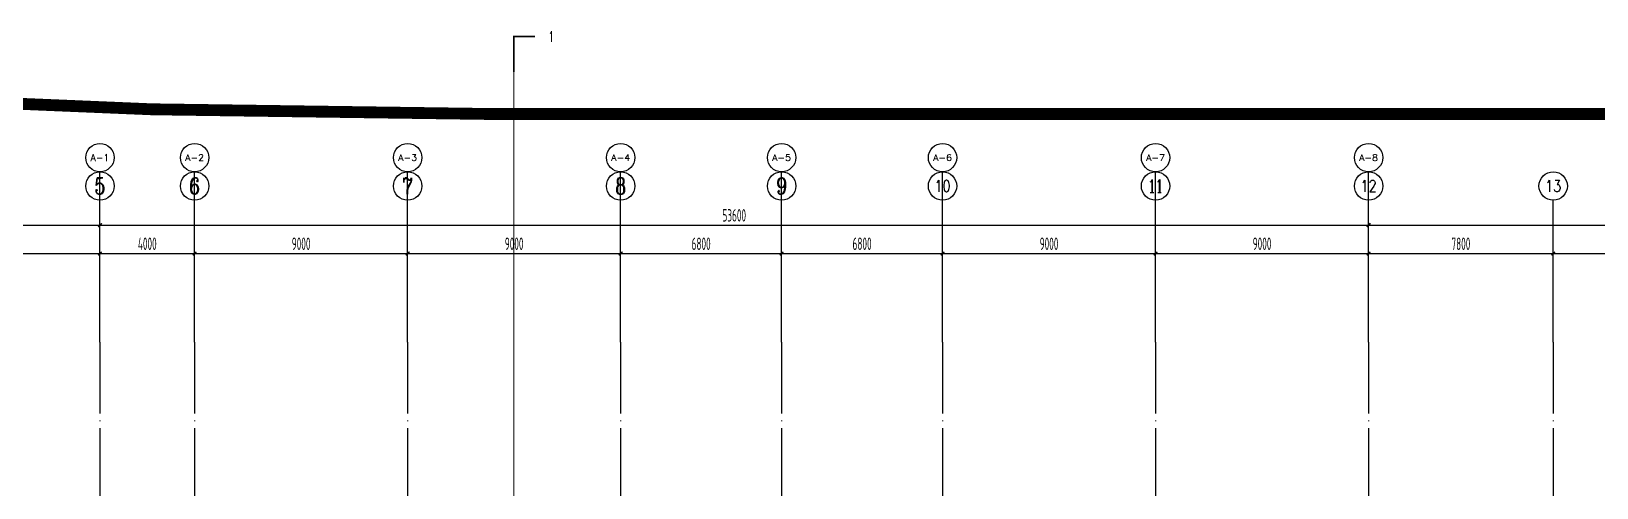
# Model space of a CAD drawing. Extents: x -473190 to 2138458, y -81875 to 2633646.
# Drawn here: x 474837 to 540975, y 165684 to 184957 of the extents above; entities that cross this region are included whole.
import ezdxf
from ezdxf.enums import TextEntityAlignment as Align

# ---------------------------------------------------------------- set-up
doc = ezdxf.new("R2010")
doc.units = 0
doc.header["$LTSCALE"] = 1000
for name, pattern in [('ACAD_ISO05W100', [34, 24, -3, 0.5, -3, 0.5, -3]), ('DASH', [0.35, 0.25, -0.1]), ('DOTE', [2.42, 2, -0.2, 0.02, -0.2])]:
    doc.linetypes.add(name, pattern=pattern)
for name, color, linetype in [('A-REDLINE', 1, 'ACAD_ISO05W100'), ('AXIS', 3, 'Continuous'), ('AXIS_TEXT', 7, 'Continuous'), ('DIM_SYMB', 3, 'Continuous'), ('DOTE', 1, 'DOTE'), ('PUB_TEXT', 7, 'Continuous'), ('RF-QT', 30, 'Continuous')]:
    doc.layers.add(name, color=color, linetype=linetype)
doc.styles.add('_TCH_AXIS', font='COMPLEX', dxfattribs={"bigfont": 'GBCBIG'})
doc.styles.add('_TCH_DIM_T3', font='tssdeng.shx', dxfattribs={"width": 0.564706, "bigfont": '@@@tssdchn.shx'})
doc.styles.add('_TCH_LABEL', font='COMPLEX', dxfattribs={"bigfont": 'GBCBIG'})
doc.styles.add('COMPLEX', font='COMPLEX.shx', dxfattribs={"width": 0.65})
doc.dimstyles.new('_TCH_ARCH&&150', dxfattribs={"dimtxt": 525, "dimasz": 150, "dimexe": 375, "dimexo": 450, "dimgap": 150, "dimtad": 1, "dimdec": 0, "dimzin": 0, "dimdsep": 46, "dimtxsty": '_TCH_DIM_T3', "dimblk": 'ARCHTICK', "dimcen": 0.09, "dimclrt": 7, "dimazin": 2, "dimtfac": 1, "dimtdec": 0, "dimtix": 1, "dimtmove": 2, "dimatfit": 3, "dimfxl": 0, "dimtolj": 1, "dimtzin": 0, "dimarcsym": 0})

# ---------------------------------------------------------------- blocks, each defined once
blk = doc.blocks.new('_AXISO')
blk.add_circle((0, 0), 0.5)
at = {"layer": 'AXIS_TEXT', "style": 'COMPLEX', "width": 1.041667}
blk.add_attdef('A', text='', height=0.56, dxfattribs=at).set_placement((-0.25, -0.28), (0.25, -0.28), align=Align.FIT)
blk = doc.blocks.new('_ArchTick')
at = {"color": 0, "linetype": 'ByBlock', "const_width": 0.4}
blk.add_lwpolyline([(-0.5, -0.5), (0.5, 0.5)], dxfattribs=at)
blk = doc.blocks.new('*D5347')
at = {"layer": 'AXIS', "color": 0, "lineweight": -2, "transparency": 16777216}
for p, q in [((-251940, 16824), (-251940, 21699)), ((-251940, 21324), (-198340, 21324)), ((-198340, 16824), (-198340, 21699))]:
    blk.add_line(p, q, dxfattribs=at)
at = {"layer": 'Defpoints', "color": 0, "transparency": 16777216}
for p in [(-198340, 21324), (-251940, 16374), (-198340, 16374)]:
    blk.add_point(p, dxfattribs=at)
at = {"layer": 'AXIS', "color": 0, "lineweight": -2, "transparency": 16777216, "xscale": 150, "yscale": 150, "zscale": 150, "rotation": 180}
blk.add_blockref('_ArchTick', (-251940, 21324), dxfattribs=at)
at = {"layer": 'AXIS', "color": 0, "lineweight": -2, "transparency": 16777216, "xscale": 150, "yscale": 150, "zscale": 150}
blk.add_blockref('_ArchTick', (-198340, 21324), dxfattribs=at)
at = {"layer": 'AXIS', "color": 7, "transparency": 16777216, "insert": (-225140, 21736), "char_height": 525, "attachment_point": 5, "style": '_TCH_DIM_T3'}
blk.add_mtext('\\A1;53600', dxfattribs=at)
blk = doc.blocks.new('*D5351')
at = {"layer": 'AXIS', "color": 0, "lineweight": -2, "transparency": 16777216}
for p, q in [((-260440, 16824), (-260440, 20499)), ((-260440, 20124), (-251940, 20124)), ((-251940, 16824), (-251940, 20499))]:
    blk.add_line(p, q, dxfattribs=at)
at = {"layer": 'Defpoints', "color": 0, "transparency": 16777216}
for p in [(-251940, 20124), (-260440, 16374), (-251940, 16374)]:
    blk.add_point(p, dxfattribs=at)
at = {"layer": 'AXIS', "color": 0, "lineweight": -2, "transparency": 16777216, "xscale": 150, "yscale": 150, "zscale": 150, "rotation": 180}
blk.add_blockref('_ArchTick', (-260440, 20124), dxfattribs=at)
at = {"layer": 'AXIS', "color": 0, "lineweight": -2, "transparency": 16777216, "xscale": 150, "yscale": 150, "zscale": 150}
blk.add_blockref('_ArchTick', (-251940, 20124), dxfattribs=at)
at = {"layer": 'AXIS', "color": 7, "transparency": 16777216, "insert": (-256190, 20536), "char_height": 525, "attachment_point": 5, "style": '_TCH_DIM_T3'}
blk.add_mtext('\\A1;8500', dxfattribs=at)
blk = doc.blocks.new('*D5352')
at = {"layer": 'AXIS', "color": 0, "lineweight": -2, "transparency": 16777216}
for p, q in [((-251940, 16824), (-251940, 20499)), ((-251940, 20124), (-247940, 20124)), ((-247940, 16824), (-247940, 20499))]:
    blk.add_line(p, q, dxfattribs=at)
at = {"layer": 'Defpoints', "color": 0, "transparency": 16777216}
for p in [(-247940, 20124), (-251940, 16374), (-247940, 16374)]:
    blk.add_point(p, dxfattribs=at)
at = {"layer": 'AXIS', "color": 0, "lineweight": -2, "transparency": 16777216, "xscale": 150, "yscale": 150, "zscale": 150, "rotation": 180}
blk.add_blockref('_ArchTick', (-251940, 20124), dxfattribs=at)
at = {"layer": 'AXIS', "color": 0, "lineweight": -2, "transparency": 16777216, "xscale": 150, "yscale": 150, "zscale": 150}
blk.add_blockref('_ArchTick', (-247940, 20124), dxfattribs=at)
at = {"layer": 'AXIS', "color": 7, "transparency": 16777216, "insert": (-249940, 20536), "char_height": 525, "attachment_point": 5, "style": '_TCH_DIM_T3'}
blk.add_mtext('\\A1;4000', dxfattribs=at)
blk = doc.blocks.new('*D5353')
at = {"layer": 'AXIS', "color": 0, "lineweight": -2, "transparency": 16777216}
for p, q in [((-247940, 16824), (-247940, 20499)), ((-247940, 20124), (-238940, 20124)), ((-238940, 16824), (-238940, 20499))]:
    blk.add_line(p, q, dxfattribs=at)
at = {"layer": 'Defpoints', "color": 0, "transparency": 16777216}
for p in [(-238940, 20124), (-247940, 16374), (-238940, 16374)]:
    blk.add_point(p, dxfattribs=at)
at = {"layer": 'AXIS', "color": 0, "lineweight": -2, "transparency": 16777216, "xscale": 150, "yscale": 150, "zscale": 150, "rotation": 180}
blk.add_blockref('_ArchTick', (-247940, 20124), dxfattribs=at)
at = {"layer": 'AXIS', "color": 0, "lineweight": -2, "transparency": 16777216, "xscale": 150, "yscale": 150, "zscale": 150}
blk.add_blockref('_ArchTick', (-238940, 20124), dxfattribs=at)
at = {"layer": 'AXIS', "color": 7, "transparency": 16777216, "insert": (-243440, 20536), "char_height": 525, "attachment_point": 5, "style": '_TCH_DIM_T3'}
blk.add_mtext('\\A1;9000', dxfattribs=at)
blk = doc.blocks.new('*D5354')
at = {"layer": 'AXIS', "color": 0, "lineweight": -2, "transparency": 16777216}
for p, q in [((-238940, 16824), (-238940, 20499)), ((-238940, 20124), (-229940, 20124)), ((-229940, 16824), (-229940, 20499))]:
    blk.add_line(p, q, dxfattribs=at)
at = {"layer": 'Defpoints', "color": 0, "transparency": 16777216}
for p in [(-229940, 20124), (-238940, 16374), (-229940, 16374)]:
    blk.add_point(p, dxfattribs=at)
at = {"layer": 'AXIS', "color": 0, "lineweight": -2, "transparency": 16777216, "xscale": 150, "yscale": 150, "zscale": 150, "rotation": 180}
blk.add_blockref('_ArchTick', (-238940, 20124), dxfattribs=at)
at = {"layer": 'AXIS', "color": 0, "lineweight": -2, "transparency": 16777216, "xscale": 150, "yscale": 150, "zscale": 150}
blk.add_blockref('_ArchTick', (-229940, 20124), dxfattribs=at)
at = {"layer": 'AXIS', "color": 7, "transparency": 16777216, "insert": (-234440, 20536), "char_height": 525, "attachment_point": 5, "style": '_TCH_DIM_T3'}
blk.add_mtext('\\A1;9000', dxfattribs=at)
blk = doc.blocks.new('*D5355')
at = {"layer": 'AXIS', "color": 0, "lineweight": -2, "transparency": 16777216}
for p, q in [((-229940, 16824), (-229940, 20499)), ((-229940, 20124), (-223140, 20124)), ((-223140, 16824), (-223140, 20499))]:
    blk.add_line(p, q, dxfattribs=at)
at = {"layer": 'Defpoints', "color": 0, "transparency": 16777216}
for p in [(-223140, 20124), (-229940, 16374), (-223140, 16374)]:
    blk.add_point(p, dxfattribs=at)
at = {"layer": 'AXIS', "color": 0, "lineweight": -2, "transparency": 16777216, "xscale": 150, "yscale": 150, "zscale": 150, "rotation": 180}
blk.add_blockref('_ArchTick', (-229940, 20124), dxfattribs=at)
at = {"layer": 'AXIS', "color": 0, "lineweight": -2, "transparency": 16777216, "xscale": 150, "yscale": 150, "zscale": 150}
blk.add_blockref('_ArchTick', (-223140, 20124), dxfattribs=at)
at = {"layer": 'AXIS', "color": 7, "transparency": 16777216, "insert": (-226540, 20536), "char_height": 525, "attachment_point": 5, "style": '_TCH_DIM_T3'}
blk.add_mtext('\\A1;6800', dxfattribs=at)
blk = doc.blocks.new('*D5356')
at = {"layer": 'AXIS', "color": 0, "lineweight": -2, "transparency": 16777216}
for p, q in [((-223140, 16824), (-223140, 20499)), ((-223140, 20124), (-216340, 20124)), ((-216340, 16824), (-216340, 20499))]:
    blk.add_line(p, q, dxfattribs=at)
at = {"layer": 'Defpoints', "color": 0, "transparency": 16777216}
for p in [(-216340, 20124), (-223140, 16374), (-216340, 16374)]:
    blk.add_point(p, dxfattribs=at)
at = {"layer": 'AXIS', "color": 0, "lineweight": -2, "transparency": 16777216, "xscale": 150, "yscale": 150, "zscale": 150, "rotation": 180}
blk.add_blockref('_ArchTick', (-223140, 20124), dxfattribs=at)
at = {"layer": 'AXIS', "color": 0, "lineweight": -2, "transparency": 16777216, "xscale": 150, "yscale": 150, "zscale": 150}
blk.add_blockref('_ArchTick', (-216340, 20124), dxfattribs=at)
at = {"layer": 'AXIS', "color": 7, "transparency": 16777216, "insert": (-219740, 20536), "char_height": 525, "attachment_point": 5, "style": '_TCH_DIM_T3'}
blk.add_mtext('\\A1;6800', dxfattribs=at)
blk = doc.blocks.new('*D5357')
at = {"layer": 'AXIS', "color": 0, "lineweight": -2, "transparency": 16777216}
for p, q in [((-216340, 16824), (-216340, 20499)), ((-216340, 20124), (-207340, 20124)), ((-207340, 16824), (-207340, 20499))]:
    blk.add_line(p, q, dxfattribs=at)
at = {"layer": 'Defpoints', "color": 0, "transparency": 16777216}
for p in [(-207340, 20124), (-216340, 16374), (-207340, 16374)]:
    blk.add_point(p, dxfattribs=at)
at = {"layer": 'AXIS', "color": 0, "lineweight": -2, "transparency": 16777216, "xscale": 150, "yscale": 150, "zscale": 150, "rotation": 180}
blk.add_blockref('_ArchTick', (-216340, 20124), dxfattribs=at)
at = {"layer": 'AXIS', "color": 0, "lineweight": -2, "transparency": 16777216, "xscale": 150, "yscale": 150, "zscale": 150}
blk.add_blockref('_ArchTick', (-207340, 20124), dxfattribs=at)
at = {"layer": 'AXIS', "color": 7, "transparency": 16777216, "insert": (-211840, 20536), "char_height": 525, "attachment_point": 5, "style": '_TCH_DIM_T3'}
blk.add_mtext('\\A1;9000', dxfattribs=at)
blk = doc.blocks.new('*D5358')
at = {"layer": 'AXIS', "color": 0, "lineweight": -2, "transparency": 16777216}
for p, q in [((-207340, 16824), (-207340, 20499)), ((-207340, 20124), (-198340, 20124)), ((-198340, 16824), (-198340, 20499))]:
    blk.add_line(p, q, dxfattribs=at)
at = {"layer": 'Defpoints', "color": 0, "transparency": 16777216}
for p in [(-198340, 20124), (-207340, 16374), (-198340, 16374)]:
    blk.add_point(p, dxfattribs=at)
at = {"layer": 'AXIS', "color": 0, "lineweight": -2, "transparency": 16777216, "xscale": 150, "yscale": 150, "zscale": 150, "rotation": 180}
blk.add_blockref('_ArchTick', (-207340, 20124), dxfattribs=at)
at = {"layer": 'AXIS', "color": 0, "lineweight": -2, "transparency": 16777216, "xscale": 150, "yscale": 150, "zscale": 150}
blk.add_blockref('_ArchTick', (-198340, 20124), dxfattribs=at)
at = {"layer": 'AXIS', "color": 7, "transparency": 16777216, "insert": (-202840, 20536), "char_height": 525, "attachment_point": 5, "style": '_TCH_DIM_T3'}
blk.add_mtext('\\A1;9000', dxfattribs=at)
blk = doc.blocks.new('*D5359')
at = {"layer": 'AXIS', "color": 0, "lineweight": -2, "transparency": 16777216}
for p, q in [((-198340, 16824), (-198340, 20499)), ((-198340, 20124), (-190540, 20124)), ((-190540, 16824), (-190540, 20499))]:
    blk.add_line(p, q, dxfattribs=at)
at = {"layer": 'Defpoints', "color": 0, "transparency": 16777216}
for p in [(-190540, 20124), (-198340, 16374), (-190540, 16374)]:
    blk.add_point(p, dxfattribs=at)
at = {"layer": 'AXIS', "color": 0, "lineweight": -2, "transparency": 16777216, "xscale": 150, "yscale": 150, "zscale": 150, "rotation": 180}
blk.add_blockref('_ArchTick', (-198340, 20124), dxfattribs=at)
at = {"layer": 'AXIS', "color": 0, "lineweight": -2, "transparency": 16777216, "xscale": 150, "yscale": 150, "zscale": 150}
blk.add_blockref('_ArchTick', (-190540, 20124), dxfattribs=at)
at = {"layer": 'AXIS', "color": 7, "transparency": 16777216, "insert": (-194440, 20536), "char_height": 525, "attachment_point": 5, "style": '_TCH_DIM_T3'}
blk.add_mtext('\\A1;7800', dxfattribs=at)
blk = doc.blocks.new('*D5360')
at = {"layer": 'AXIS', "color": 0, "lineweight": -2, "transparency": 16777216}
for p, q in [((-190540, 16824), (-190540, 20499)), ((-190540, 20124), (-182740, 20124)), ((-182740, 16824), (-182740, 20499))]:
    blk.add_line(p, q, dxfattribs=at)
at = {"layer": 'Defpoints', "color": 0, "transparency": 16777216}
for p in [(-182740, 20124), (-190540, 16374), (-182740, 16374)]:
    blk.add_point(p, dxfattribs=at)
at = {"layer": 'AXIS', "color": 0, "lineweight": -2, "transparency": 16777216, "xscale": 150, "yscale": 150, "zscale": 150, "rotation": 180}
blk.add_blockref('_ArchTick', (-190540, 20124), dxfattribs=at)
at = {"layer": 'AXIS', "color": 0, "lineweight": -2, "transparency": 16777216, "xscale": 150, "yscale": 150, "zscale": 150}
blk.add_blockref('_ArchTick', (-182740, 20124), dxfattribs=at)
at = {"layer": 'AXIS', "color": 7, "transparency": 16777216, "insert": (-186640, 20536), "char_height": 525, "attachment_point": 5, "style": '_TCH_DIM_T3'}
blk.add_mtext('\\A1;7800', dxfattribs=at)
blk = doc.blocks.new('*D5407')
at = {"layer": 'AXIS', "color": 0, "lineweight": -2, "transparency": 16777216}
for p, q in [((-279890, 16824), (-279890, 21699)), ((-279890, 21324), (-78490, 21324)), ((-78490, 16824), (-78490, 21699))]:
    blk.add_line(p, q, dxfattribs=at)
at = {"layer": 'Defpoints', "color": 0, "transparency": 16777216}
for p in [(-78490, 21324), (-279890, 16374), (-78490, 16374)]:
    blk.add_point(p, dxfattribs=at)
at = {"layer": 'AXIS', "color": 0, "lineweight": -2, "transparency": 16777216, "xscale": 150, "yscale": 150, "zscale": 150, "rotation": 180}
blk.add_blockref('_ArchTick', (-279890, 21324), dxfattribs=at)
at = {"layer": 'AXIS', "color": 0, "lineweight": -2, "transparency": 16777216, "xscale": 150, "yscale": 150, "zscale": 150}
blk.add_blockref('_ArchTick', (-78490, 21324), dxfattribs=at)
at = {"layer": 'AXIS', "color": 7, "transparency": 16777216, "insert": (-179190, 21736), "char_height": 525, "attachment_point": 5, "style": '_TCH_DIM_T3'}
blk.add_mtext('\\A1;201400', dxfattribs=at)
blk = doc.blocks.new('A$C4F5A101F')
at = {"layer": 'AXIS'}
for p, q in [((-251939.7, 16373.7), (-251939.7, 23573.7)), ((-247939.7, 16373.7), (-247939.7, 23573.7)), ((-238939.7, 16373.7), (-238939.7, 23573.7)), ((-229939.7, 16373.7), (-229939.7, 23573.7)), ((-223139.7, 16373.7), (-223139.7, 23573.7)), ((-216339.7, 16373.7), (-216339.7, 23573.7)), ((-207339.7, 16373.7), (-207339.7, 23573.7)), ((-198339.7, 16373.7), (-198339.7, 23573.7)), ((-251939.7, 16373.7), (-251939.7, 22373.7)), ((-247939.7, 16373.7), (-247939.7, 22373.7)), ((-238939.7, 16373.7), (-238939.7, 22373.7)), ((-229939.7, 16373.7), (-229939.7, 22373.7)), ((-223139.7, 16373.7), (-223139.7, 22373.7)), ((-216339.7, 16373.7), (-216339.7, 22373.7)), ((-207339.7, 16373.7), (-207339.7, 22373.7)), ((-198339.7, 16373.7), (-198339.7, 22373.7)), ((-190539.7, 16373.7), (-190539.7, 22373.7))]:
    blk.add_line(p, q, dxfattribs=at)
at = {"layer": 'DOTE', "color": 16, "linetype": 'DOTE', "ltscale": 1.5}
for p, q in [((-251939.7, 16373.7), (-251939.7, -213765.2)), ((-247939.7, 16373.7), (-247939.7, -213765.2)), ((-238939.7, 16373.7), (-238939.7, -213765.2)), ((-229939.7, 16373.7), (-229939.7, -213765.2)), ((-223139.7, 16373.7), (-223139.7, -213765.2)), ((-216339.7, 16373.7), (-216339.7, -213765.2)), ((-207339.7, 16373.7), (-207339.7, -213765.2)), ((-198339.7, 16373.7), (-198339.7, -213765.2))]:
    blk.add_line(p, q, dxfattribs=at)
at = {"layer": 'DOTE', "color": 127, "linetype": 'DOTE', "ltscale": 1.5}
blk.add_line((-190539.7, 16373.7), (-190539.7, -213765.2), dxfattribs=at)
at = {"layer": 'AXIS'}
ref = blk.add_blockref('_AXISO', (-251939.7, 24173.7), dxfattribs=dict(at, xscale=1200, yscale=1200, zscale=1200))
ref.add_attrib('A', 'A-1', dxfattribs={"layer": 'AXIS_TEXT', "height": 294.94, "style": '_TCH_AXIS'}).set_placement((-252332.9, 24026.3), (-251546.4, 24026.3), align=Align.FIT)
ref = blk.add_blockref('_AXISO', (-247939.7, 24173.7), dxfattribs=dict(at, xscale=1200, yscale=1200, zscale=1200))
ref.add_attrib('A', 'A-2', dxfattribs={"layer": 'AXIS_TEXT', "height": 273.43, "style": '_TCH_AXIS'}).set_placement((-248336.8, 24037), (-247542.6, 24037), align=Align.FIT)
ref = blk.add_blockref('_AXISO', (-238939.7, 24173.7), dxfattribs=dict(at, xscale=1200, yscale=1200, zscale=1200))
ref.add_attrib('A', 'A-3', dxfattribs={"layer": 'AXIS_TEXT', "height": 273.43, "style": '_TCH_AXIS'}).set_placement((-239336.8, 24037), (-238542.6, 24037), align=Align.FIT)
ref = blk.add_blockref('_AXISO', (-229939.7, 24173.7), dxfattribs=dict(at, xscale=1200, yscale=1200, zscale=1200))
ref.add_attrib('A', 'A-4', dxfattribs={"layer": 'AXIS_TEXT', "height": 265.63, "style": '_TCH_AXIS'}).set_placement((-230338.1, 24040.9), (-229541.2, 24040.9), align=Align.FIT)
ref = blk.add_blockref('_AXISO', (-223139.7, 24173.7), dxfattribs=dict(at, xscale=1200, yscale=1200, zscale=1200))
ref.add_attrib('A', 'A-5', dxfattribs={"layer": 'AXIS_TEXT', "height": 273.43, "style": '_TCH_AXIS'}).set_placement((-223536.8, 24037), (-222742.6, 24037), align=Align.FIT)
ref = blk.add_blockref('_AXISO', (-216339.7, 24173.7), dxfattribs=dict(at, xscale=1200, yscale=1200, zscale=1200))
ref.add_attrib('A', 'A-6', dxfattribs={"layer": 'AXIS_TEXT', "height": 273.43, "style": '_TCH_AXIS'}).set_placement((-216736.8, 24037), (-215942.6, 24037), align=Align.FIT)
ref = blk.add_blockref('_AXISO', (-207339.7, 24173.7), dxfattribs=dict(at, xscale=1200, yscale=1200, zscale=1200))
ref.add_attrib('A', 'A-7', dxfattribs={"layer": 'AXIS_TEXT', "height": 273.43, "style": '_TCH_AXIS'}).set_placement((-207736.8, 24037), (-206942.6, 24037), align=Align.FIT)
ref = blk.add_blockref('_AXISO', (-198339.7, 24173.7), dxfattribs=dict(at, xscale=1200, yscale=1200, zscale=1200))
ref.add_attrib('A', 'A-8', dxfattribs={"layer": 'AXIS_TEXT', "height": 273.43, "style": '_TCH_AXIS'}).set_placement((-198736.8, 24037), (-197942.6, 24037), align=Align.FIT)
ref = blk.add_blockref('_AXISO', (-251939.7, 22973.7), dxfattribs=dict(at, xscale=1200, yscale=1200, zscale=1200))
ref.add_attrib('A', '5', dxfattribs={"layer": 'AXIS_TEXT', "height": 698.9, "style": '_TCH_AXIS'}).set_placement((-252172.7, 22624.3), (-251706.7, 22624.3), align=Align.FIT)
ref = blk.add_blockref('_AXISO', (-247939.7, 22973.7), dxfattribs=dict(at, xscale=1200, yscale=1200, zscale=1200))
ref.add_attrib('A', '6', dxfattribs={"layer": 'AXIS_TEXT', "height": 698.9, "style": '_TCH_AXIS'}).set_placement((-248172.7, 22624.3), (-247706.7, 22624.3), align=Align.FIT)
ref = blk.add_blockref('_AXISO', (-238939.7, 22973.7), dxfattribs=dict(at, xscale=1200, yscale=1200, zscale=1200))
ref.add_attrib('A', '7', dxfattribs={"layer": 'AXIS_TEXT', "height": 698.9, "style": '_TCH_AXIS'}).set_placement((-239172.7, 22624.3), (-238706.7, 22624.3), align=Align.FIT)
ref = blk.add_blockref('_AXISO', (-229939.7, 22973.7), dxfattribs=dict(at, xscale=1200, yscale=1200, zscale=1200))
ref.add_attrib('A', '8', dxfattribs={"layer": 'AXIS_TEXT', "height": 698.9, "style": '_TCH_AXIS'}).set_placement((-230172.7, 22624.3), (-229706.7, 22624.3), align=Align.FIT)
ref = blk.add_blockref('_AXISO', (-223139.7, 22973.7), dxfattribs=dict(at, xscale=1200, yscale=1200, zscale=1200))
ref.add_attrib('A', '9', dxfattribs={"layer": 'AXIS_TEXT', "height": 698.9, "style": '_TCH_AXIS'}).set_placement((-223372.7, 22624.3), (-222906.7, 22624.3), align=Align.FIT)
ref = blk.add_blockref('_AXISO', (-216339.7, 22973.7), dxfattribs=dict(at, xscale=1200, yscale=1200, zscale=1200))
ref.add_attrib('A', '10', dxfattribs={"layer": 'AXIS_TEXT', "height": 492.67, "style": '_TCH_AXIS'}).set_placement((-216679.9, 22727.4), (-215999.5, 22727.4), align=Align.FIT)
ref = blk.add_blockref('_AXISO', (-207339.7, 22973.7), dxfattribs=dict(at, xscale=1200, yscale=1200, zscale=1200))
ref.add_attrib('A', '11', dxfattribs={"layer": 'AXIS_TEXT', "height": 553.14, "style": '_TCH_AXIS'}).set_placement((-207655.8, 22697.2), (-207023.6, 22697.2), align=Align.FIT)
ref = blk.add_blockref('_AXISO', (-198339.7, 22973.7), dxfattribs=dict(at, xscale=1200, yscale=1200, zscale=1200))
ref.add_attrib('A', '12', dxfattribs={"layer": 'AXIS_TEXT', "height": 492.67, "style": '_TCH_AXIS'}).set_placement((-198679.9, 22727.4), (-197999.5, 22727.4), align=Align.FIT)
ref = blk.add_blockref('_AXISO', (-190539.7, 22973.7), dxfattribs=dict(at, xscale=1200, yscale=1200, zscale=1200))
ref.add_attrib('A', '13', dxfattribs={"layer": 'AXIS_TEXT', "height": 492.67, "style": '_TCH_AXIS'}).set_placement((-190879.9, 22727.4), (-190199.5, 22727.4), align=Align.FIT)
for p1, p2, distance, picture, middle in [((-279889.7, 16373.7), (-78489.7, 16373.7), 4950, '*D5407', (-179189.7, 21736.2)), ((-251939.7, 16373.7), (-198339.7, 16373.7), 4950, '*D5347', (-225139.7, 21736.2)), ((-260439.7, 16373.7), (-251939.7, 16373.7), 3750, '*D5351', (-256189.7, 20536.2)), ((-251939.7, 16373.7), (-247939.7, 16373.7), 3750, '*D5352', (-249939.7, 20536.2)), ((-247939.7, 16373.7), (-238939.7, 16373.7), 3750, '*D5353', (-243439.7, 20536.2)), ((-238939.7, 16373.7), (-229939.7, 16373.7), 3750, '*D5354', (-234439.7, 20536.2)), ((-229939.7, 16373.7), (-223139.7, 16373.7), 3750, '*D5355', (-226539.7, 20536.2)), ((-223139.7, 16373.7), (-216339.7, 16373.7), 3750, '*D5356', (-219739.7, 20536.2)), ((-216339.7, 16373.7), (-207339.7, 16373.7), 3750, '*D5357', (-211839.7, 20536.2)), ((-207339.7, 16373.7), (-198339.7, 16373.7), 3750, '*D5358', (-202839.7, 20536.2)), ((-198339.7, 16373.7), (-190539.7, 16373.7), 3750, '*D5359', (-194439.7, 20536.2)), ((-190539.7, 16373.7), (-182739.7, 16373.7), 3750, '*D5360', (-186639.7, 20536.2))]:
    dim = blk.add_aligned_dim(p1=p1, p2=p2, distance=distance, dimstyle='_TCH_ARCH&&150', dxfattribs=at)
    dim.commit()
    dim.dimension.update_dxf_attribs({"geometry": picture, "text_midpoint": middle})

msp = doc.modelspace()

# ---------------------------------------------------------------- linework, layer by layer
at = {"linetype": 'DASH', "const_width": 40}
msp.add_lwpolyline([(495222.5, 183234.3), (495222.5, -66868.2)], dxfattribs=at)
at = {"layer": 'A-REDLINE', "const_width": 500, "flags": 128}
msp.add_lwpolyline([(437553.5, 184610.6), (451649.1, 183236.2), (465777.4, 182253.8), (479927.5, 181664), (494088.5, 181467.4), (569667.9, 181467.4), (645247.3, 181467.4), (652717.3, 181281.3), (660168.7, 180723.4), (667583.2, 179795.1), (674942.2, 178498.7), (682227.5, 176837.5), (689421, 174815.5), (696505, 172437.8), (703461.7, 169710.2), (710274, 166639.6), (716924.9, 163233.6), (723397.9, 159500.5), (729676.9, 155449.8), (658092.8, 76795.5), (586508.7, -1858.7), (514924.6, -80513), (437553.5, -58186.1), (437553.5, 63212.2)], close=True, dxfattribs=at)
at = {"layer": 'DIM_SYMB', "const_width": 75}
msp.add_lwpolyline([(496122.5, 184734.3), (495222.5, 184734.3), (495222.5, 183234.3)], dxfattribs=at)

# ---------------------------------------------------------------- block references
at = {"layer": 'RF-QT'}
msp.add_blockref('A$C4F5A101F', (729676.9, 155449.8), dxfattribs=at)

# ---------------------------------------------------------------- texts
at = {"layer": 'PUB_TEXT', "style": '_TCH_LABEL', "width": 0.705882}
msp.add_text('1', height=446.2, dxfattribs=at).set_placement((496673.7, 184511.1))

doc.saveas('drawing.dxf')
